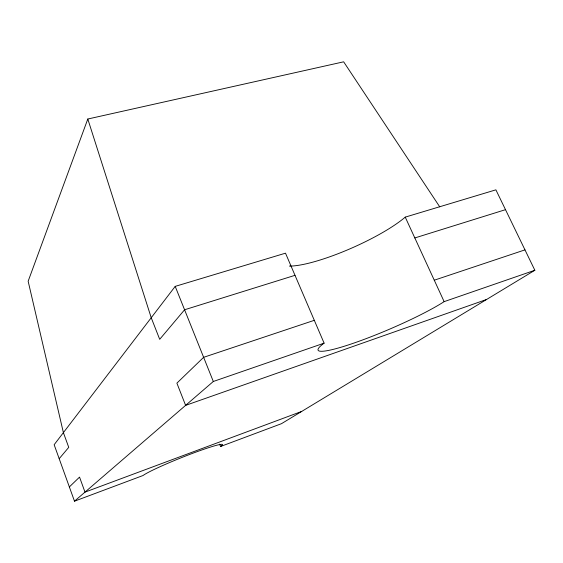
<?xml version="1.0" encoding="UTF-8"?>
<svg xmlns="http://www.w3.org/2000/svg" width="563" height="563" viewBox="0 0 563 563"><rect width="100%" height="100%" fill="white"/><g stroke="black" fill="none" stroke-linecap="round" stroke-linejoin="round"><path stroke-width="0.84" d="M439.731 206.839L343.655 61.817L87.8 119.018L28.15 281.226L63.394 432.637L68.742 447.36L59.192 458.704M534.85 270.261L444.137 301.641A74.168 8.86 -23.2 0 1 353.937 343.057A74.168 8.86 -23.2 0 1 324.112 343.163L285.504 253.174L175.206 286.377L54.154 444.721L74.485 501.183L143.051 475.51A43.485 3.111 -21.8 0 1 193.496 452.997A43.485 3.111 -21.8 0 1 220.548 446.494L281.472 423.679L534.85 270.261L495.897 189.837L405.24 217.128A72.697 15.215 -24 0 1 347.413 249.923A72.697 15.215 -24 0 1 289.396 266.081M69.362 486.932L79.538 477.107L84.992 492.125L301.726 411.419M74.485 501.183L213.314 381.482L324.112 343.163M486.65 299.446L185.614 405.374L176.888 383.143L203.637 357.322L314.309 320.319M434.27 280.205L524.976 249.873M295.005 275.328L184.587 309.77L159.695 339.327L151.229 317.743L87.8 119.018M414.825 237.952L505.504 209.668M405.24 217.128L444.137 301.641M175.206 286.377L213.314 381.482M219.619 444.151L220.548 446.494"/></g></svg>
